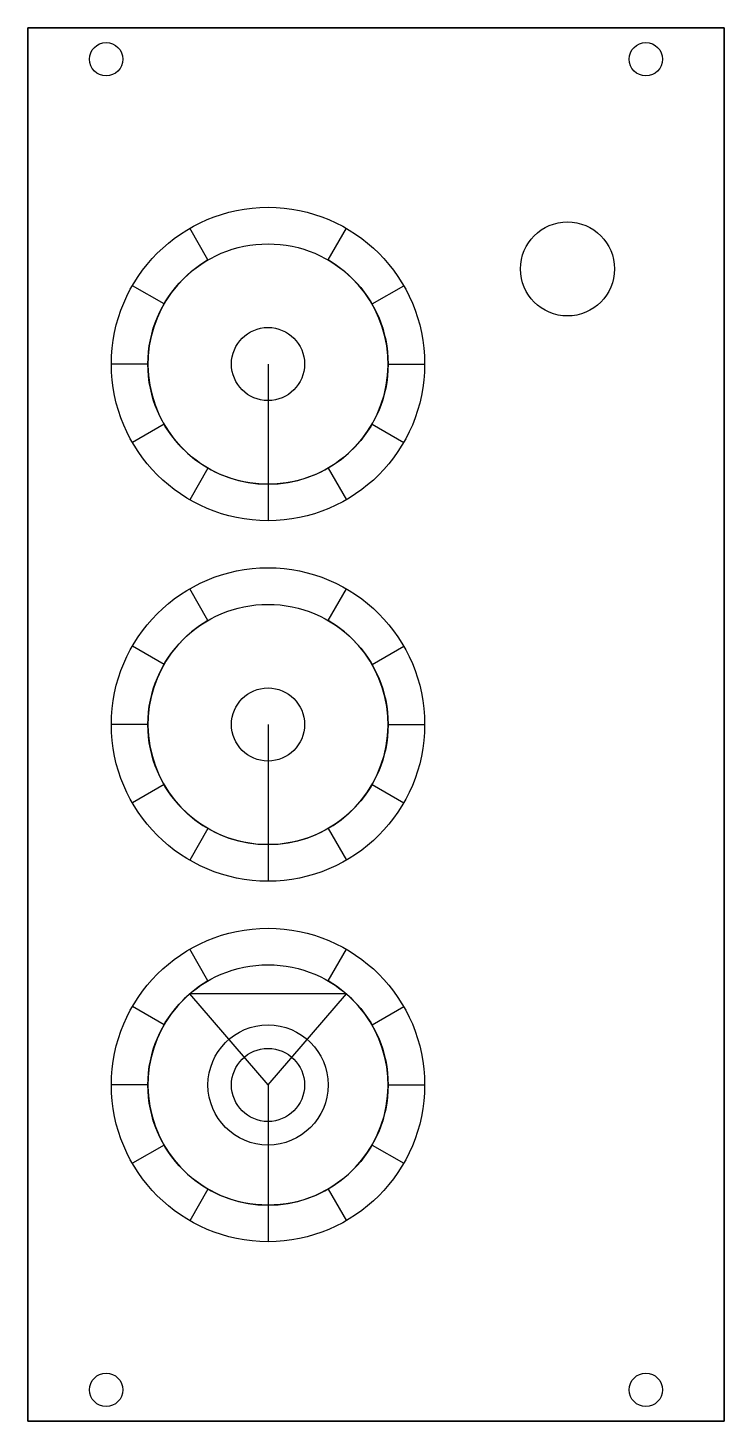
# Model space of a CAD drawing. Header units: millimetres. Extents: x -33 to 33, y -67 to 67.
import ezdxf

# ---------------------------------------------------------------- set-up
doc = ezdxf.new("R2010")
doc.units = ezdxf.units.MM
doc.layers.get('0').update_dxf_attribs({"linetype": 'CONTINUOUS'})

msp = doc.modelspace()

# ---------------------------------------------------------------- linework, layer by layer
for p, q in [((-16.09, 44.46), (-17.84, 47.49)), ((-4.59, 44.46), (-2.84, 47.49)), ((-20.3, 40.25), (-23.33, 42)), ((-0.38, 40.25), (2.65, 42)), ((-21.84, 34.5), (-25.34, 34.5)), ((-10.34, 34.5), (-10.34, 23)), ((1.16, 34.5), (4.66, 34.5)), ((-20.3, 28.75), (-23.33, 27)), ((-0.38, 28.75), (2.65, 27)), ((-16.09, 24.54), (-17.84, 21.51)), ((-4.59, 24.54), (-2.84, 21.51)), ((-10.34, 23), (-10.34, 19.5)), ((-16.09, 9.96), (-17.84, 12.99)), ((-4.59, 9.96), (-2.84, 12.99)), ((-20.3, 5.75), (-23.33, 7.5)), ((-0.38, 5.75), (2.65, 7.5)), ((-21.84, 0), (-25.34, 0)), ((-10.34, 0), (-10.34, -11.5)), ((1.16, 0), (4.66, 0)), ((-20.3, -5.75), (-23.33, -7.5)), ((-0.38, -5.75), (2.65, -7.5)), ((-16.09, -9.96), (-17.84, -12.99)), ((-4.59, -9.96), (-2.84, -12.99)), ((-10.34, -11.5), (-10.34, -15)), ((-16.09, -24.54), (-17.84, -21.51)), ((-4.59, -24.54), (-2.84, -21.51)), ((-10.34, -34.5), (-17.84, -25.78)), ((-2.84, -25.78), (-17.84, -25.78)), ((-10.34, -34.5), (-2.84, -25.78)), ((-20.3, -28.75), (-23.33, -27)), ((-0.38, -28.75), (2.65, -27)), ((-21.84, -34.5), (-25.34, -34.5)), ((-10.34, -34.5), (-10.34, -46)), ((1.16, -34.5), (4.66, -34.5)), ((-20.3, -40.25), (-23.33, -42)), ((-0.38, -40.25), (2.65, -42)), ((-16.09, -44.46), (-17.84, -47.49)), ((-4.59, -44.46), (-2.84, -47.49)), ((-10.34, -46), (-10.34, -49.5))]:
    msp.add_line(p, q)
for points in [[(-33.34, 66.67), (-33.34, -66.68), (33.34, -66.68), (33.34, 66.67)], [(33.34, -66.68), (-33.34, -66.68), (-33.34, 66.67), (33.34, 66.67)]]:
    msp.add_lwpolyline(points, close=True)
for centre, radius in [((-25.84, 63.67), 1.6), ((25.84, 63.67), 1.6), ((-10.34, 34.5), 15), ((18.34, 43.6), 4.5), ((-10.34, 34.5), 11.5), ((-10.34, 34.5), 3.5), ((-10.34, 0), 15), ((-10.34, 0), 11.5), ((-10.34, 0), 3.5), ((-10.34, -34.5), 15), ((-10.34, -34.5), 11.5), ((-10.34, -34.5), 5.75), ((-10.34, -34.5), 3.5), ((-25.84, -63.68), 1.6), ((25.84, -63.68), 1.6)]:
    msp.add_circle(centre, radius)
for centre in [(-10.34, 34.5), (-10.34, 0), (-10.34, -34.5)]:
    msp.add_arc(centre, 11.5, -240, 60)

doc.saveas('drawing.dxf')
